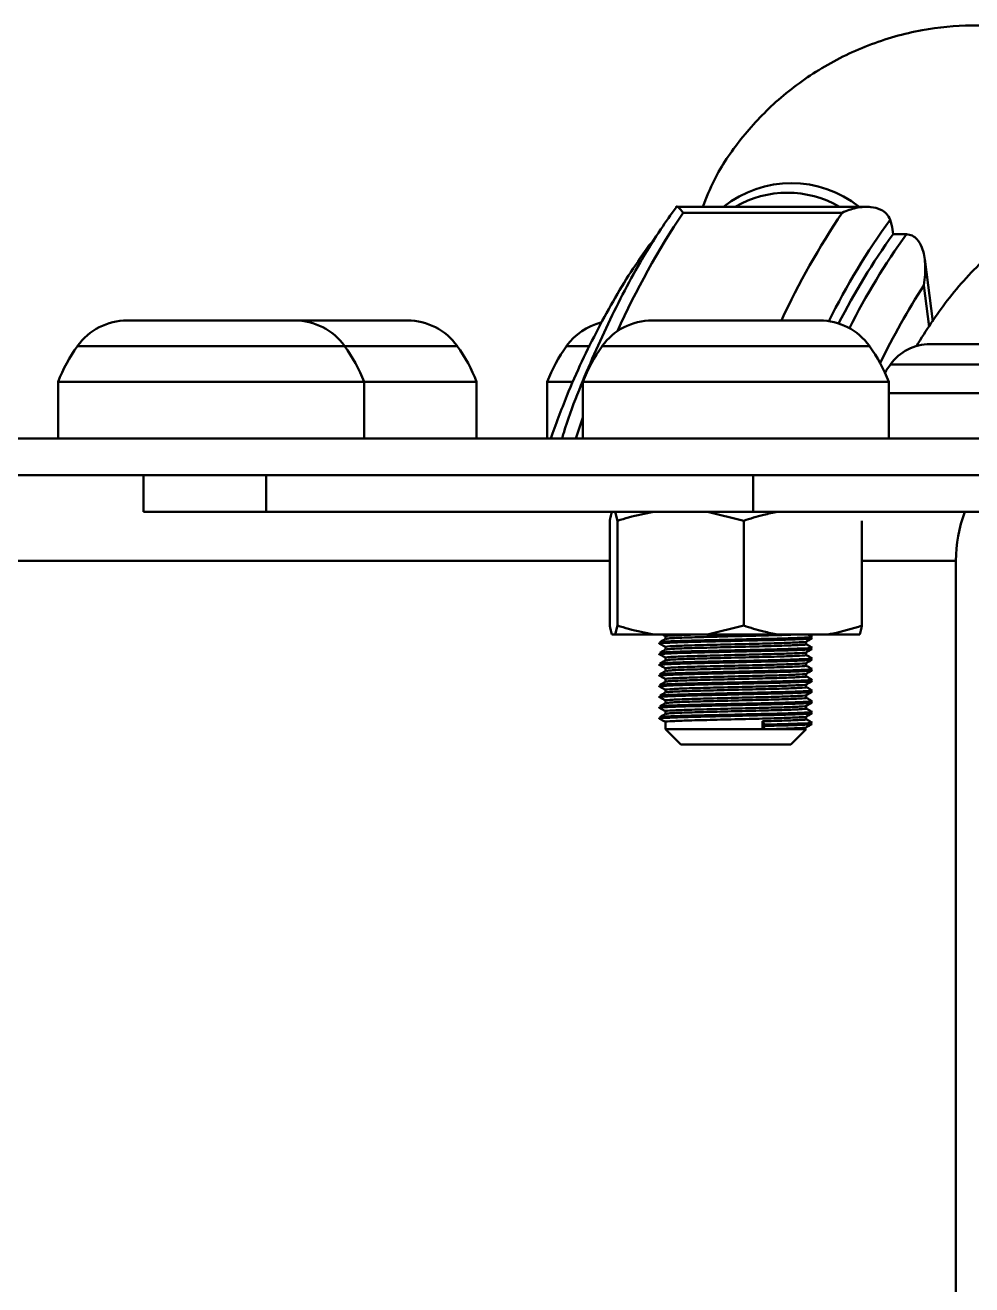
# Model space of a CAD drawing. Header units: millimetres. Extents: x 263 to 2983, y 441 to 2500.
# Drawn here: x 2130.73 to 2161.67, y 2458.45 to 2499.6 of the extents above; entities that cross this region are included whole.
import ezdxf

# ---------------------------------------------------------------- set-up
doc = ezdxf.new("R2010")
doc.units = ezdxf.units.MM
doc.header["$LTSCALE"] = 0.5
doc.layers.add('BOL', color=7, linetype='Continuous', lineweight=50)

msp = doc.modelspace()

# ---------------------------------------------------------------- linework, layer by layer
at = {"layer": 'BOL'}
for p, q in [((2158.224, 2493.663), (2152.031, 2493.663)), ((2157.43, 2493.469), (2152.233, 2493.469)), ((2159.075, 2492.919), (2159.095, 2492.766)), ((2159.528, 2492.766), (2159.095, 2492.766)), ((2160.397, 2489.915), (2160.128, 2491.949)), ((2160.278, 2489.739), (2160.098, 2491.098)), ((2134.067, 2489.95), (2134.78, 2489.95)), ((2134.78, 2489.95), (2138.65, 2489.95)), ((2138.65, 2489.95), (2139.546, 2489.95)), ((2139.546, 2489.95), (2142.537, 2489.95)), ((2142.537, 2489.95), (2143.226, 2489.95)), ((2151.217, 2489.95), (2151.423, 2489.95)), ((2151.423, 2489.95), (2154.999, 2489.95)), ((2154.999, 2489.95), (2156.697, 2489.95)), ((2132.443, 2489.116), (2133.578, 2489.116)), ((2133.578, 2489.116), (2141.171, 2489.116)), ((2141.171, 2489.116), (2144.85, 2489.116)), ((2148.427, 2489.116), (2149.193, 2489.116)), ((2149.593, 2489.116), (2155.617, 2489.116)), ((2155.617, 2489.116), (2158.321, 2489.116)), ((2160.307, 2489.179), (2160.794, 2489.179)), ((2160.794, 2489.179), (2163.876, 2489.179)), ((2159.008, 2488.512), (2163.132, 2488.512)), ((2131.807, 2487.95), (2131.807, 2486.096)), ((2131.807, 2487.95), (2133.108, 2487.95)), ((2133.108, 2487.95), (2141.807, 2487.95)), ((2141.807, 2486.096), (2141.807, 2487.95)), ((2141.807, 2487.95), (2145.486, 2487.95)), ((2145.486, 2486.096), (2145.486, 2487.95)), ((2147.791, 2487.95), (2147.791, 2486.096)), ((2147.791, 2487.95), (2148.642, 2487.95)), ((2148.957, 2487.95), (2148.957, 2486.096)), ((2148.957, 2487.95), (2155.859, 2487.95)), ((2155.859, 2487.95), (2158.957, 2487.95)), ((2158.957, 2486.096), (2158.957, 2487.95)), ((2158.957, 2487.579), (2162.623, 2487.579)), ((2148.957, 2486.782), (2148.723, 2486.096)), ((1512.739, 2486.096), (2400.823, 2486.096)), ((1512.739, 2484.896), (2400.823, 2484.896)), ((2134.599, 2484.896), (2134.599, 2483.696)), ((2138.611, 2483.696), (2138.611, 2484.896)), ((2154.523, 2483.696), (2154.523, 2484.896)), ((2138.611, 2483.696), (2134.599, 2483.696)), ((2154.523, 2483.696), (2138.611, 2483.696)), ((2150.017, 2483.696), (2150.091, 2483.407)), ((2153.027, 2483.696), (2154.212, 2483.407)), ((2171.844, 2483.696), (2154.523, 2483.696)), ((2149.836, 2483.407), (2149.836, 2479.985)), ((2150.091, 2483.407), (2150.091, 2479.985)), ((2154.212, 2483.407), (2154.212, 2479.985)), ((2158.078, 2483.407), (2158.078, 2479.985)), ((2149.836, 2482.096), (2116.146, 2482.096)), ((2161.146, 2482.096), (2158.078, 2482.096)), ((2161.146, 2456.096), (2161.146, 2482.096)), ((2150.017, 2479.696), (2150.091, 2479.985)), ((2153.027, 2479.696), (2154.212, 2479.985)), ((2149.909, 2479.696), (2150.017, 2479.696)), ((2151.275, 2479.696), (2150.017, 2479.696)), ((2151.275, 2479.696), (2153.027, 2479.696)), ((2151.657, 2479.636), (2151.657, 2479.55)), ((2155.323, 2479.696), (2153.027, 2479.696)), ((2155.323, 2479.696), (2156.967, 2479.696)), ((2156.257, 2479.374), (2156.257, 2479.46)), ((2158.005, 2479.696), (2156.967, 2479.696)), ((2151.657, 2479.286), (2151.657, 2479.2)), ((2156.257, 2479.024), (2156.257, 2479.11)), ((2151.657, 2478.936), (2151.657, 2478.85)), ((2156.257, 2478.674), (2156.257, 2478.76)), ((2151.657, 2478.586), (2151.657, 2478.5)), ((2151.657, 2478.236), (2151.657, 2478.15)), ((2156.257, 2478.324), (2156.257, 2478.41)), ((2151.657, 2477.886), (2151.657, 2477.8)), ((2156.257, 2477.974), (2156.257, 2478.06)), ((2151.657, 2477.536), (2151.657, 2477.45)), ((2156.257, 2477.624), (2156.257, 2477.71)), ((2151.657, 2477.186), (2151.657, 2477.1)), ((2156.257, 2477.274), (2156.257, 2477.36)), ((2156.257, 2476.924), (2156.257, 2477.01)), ((2151.657, 2476.836), (2151.657, 2476.596)), ((2151.657, 2476.596), (2152.157, 2476.096)), ((2151.657, 2476.596), (2154.832, 2476.596)), ((2154.832, 2476.858), (2154.832, 2476.596)), ((2154.832, 2476.596), (2156.257, 2476.596)), ((2154.904, 2476.705), (2154.904, 2476.749)), ((2155.757, 2476.096), (2156.257, 2476.596)), ((2152.157, 2476.096), (2154.642, 2476.096)), ((2154.642, 2476.096), (2155.757, 2476.096))]:
    msp.add_line(p, q, dxfattribs=at)
for centre, radius, start, end in [((2155.772, 2490.868), 3.568, 51.583, 128.417), ((2155.642, 2490.73), 3.393, 59.8526, 120.1474), ((2174.187, 2478.755), 26.429, 146.1673, 155.7772), ((2178.693, 2479.151), 25.635, 146.0443, 155.0868), ((2177.9, 2479.545), 23.341, 144.071, 153.5886), ((2157.481, 2492.717), 1.606, 7.2428, 19.0441), ((2177.595, 2479.454), 22.791, 144.2631, 152.8566), ((2178.131, 2479.387), 22.914, 144.2776, 153.258), ((2180.138, 2478.184), 23.84, 147.2019, 154.2065), ((2134.067, 2487.95), 2, 90, 144.3075), ((2139.546, 2487.95), 2, 35.6925, 90), ((2143.226, 2487.95), 2, 35.6925, 90), ((2150.052, 2487.95), 2, 104.5966, 144.3075), ((2151.217, 2487.95), 2, 90, 144.3075), ((2156.697, 2487.95), 2, 35.6925, 90), ((2136.807, 2485.981), 5.373, 144.3075, 158.5137), ((2136.807, 2485.981), 5.373, 21.4863, 35.6925), ((2140.486, 2485.981), 5.373, 21.4863, 35.6925), ((2152.791, 2485.981), 5.373, 144.3075, 158.5137), ((2153.957, 2485.981), 5.373, 144.3075, 158.5137), ((2153.957, 2485.981), 5.373, 21.4863, 35.6925), ((2160.307, 2487.579), 1.6, 90, 144.3075), ((2162.499, 2486.004), 4.299, 144.3075, 148.5782), ((2165.656, 2482.107), 4.509, 159.3681, 180.1406)]:
    msp.add_arc(centre, radius, start, end, dxfattribs=at)
for points, knots in [([(2167.011, 2497.669), (2166.993, 2497.689), (2166.676, 2498.045), (2165.899, 2498.54), (2164.657, 2499.15), (2163.211, 2499.517), (2161.648, 2499.637), (2159.971, 2499.472), (2158.272, 2498.989), (2156.655, 2498.185), (2155.249, 2497.14), (2154.109, 2495.915), (2153.306, 2494.746), (2152.995, 2493.961), (2152.877, 2493.663)], [0, 0, 0, 0, 0.004597, 0.079364, 0.162492, 0.251099, 0.343526, 0.438592, 0.545697, 0.650566, 0.752216, 0.849929, 0.943137, 1, 1, 1, 1]), ([(2164.665, 2493.859), (2164.302, 2493.65), (2163.416, 2493.14), (2162.125, 2492.04), (2160.847, 2490.675), (2160.177, 2489.622), (2159.855, 2489.116)], [0, 0, 0, 0, 0.188865, 0.461821, 0.74143, 1, 1, 1, 1]), ([(2152.002, 2493.644), (2151.836, 2493.41), (2151.245, 2492.578), (2150.306, 2490.97), (2149.253, 2488.729), (2148.577, 2487.087), (2148.295, 2486.156), (2148.277, 2486.096)], [0, 0, 0, 0, 0.113016, 0.402161, 0.691203, 0.979899, 1, 1, 1, 1]), ([(2152.233, 2493.469), (2152.233, 2493.47), (2152.181, 2493.54), (2152.089, 2493.638), (2152.01, 2493.695), (2152.003, 2493.648), (2152.002, 2493.644)], [0, 0, 0, 0, 0.006042, 0.464124, 0.948714, 1, 1, 1, 1]), ([(2159, 2493.241), (2158.965, 2493.31), (2158.895, 2493.447), (2158.671, 2493.596), (2158.332, 2493.683), (2157.893, 2493.647), (2157.578, 2493.54), (2157.432, 2493.47), (2157.43, 2493.469)], [0, 0, 0, 0, 0.1395317, 0.2783755, 0.4740308, 0.7426795, 0.9966585, 1, 1, 1, 1]), ([(2159.528, 2492.766), (2159.596, 2492.756), (2159.73, 2492.738), (2159.91, 2492.586), (2160.08, 2492.283), (2160.17, 2491.766), (2160.134, 2491.335), (2160.098, 2491.1), (2160.098, 2491.098)], [0, 0, 0, 0, 0.10761, 0.214403, 0.382762, 0.663946, 0.997031, 1, 1, 1, 1]), ([(2151.029, 2492.267), (2150.885, 2492.062), (2150.329, 2491.271), (2149.442, 2489.707), (2148.54, 2487.837), (2148.077, 2486.553), (2147.905, 2486.075)], [0, 0, 0, 0, 0.118645, 0.458908, 0.799011, 1, 1, 1, 1]), ([(2151.031, 2492.266), (2151.044, 2492.29), (2151.105, 2492.407), (2151.207, 2492.493), (2151.288, 2492.562)], [0, 0, 0, 0, 0.207059, 1, 1, 1, 1]), ([(2149.836, 2483.407), (2149.844, 2483.445), (2149.867, 2483.568), (2149.892, 2483.643), (2149.909, 2483.696)], [0, 0, 0, 0, 0.3096879, 1, 1, 1, 1]), ([(2150.091, 2483.407), (2150.211, 2483.445), (2150.6, 2483.568), (2150.999, 2483.643), (2151.275, 2483.696)], [0, 0, 0, 0, 0.309683, 1, 1, 1, 1]), ([(2154.212, 2483.407), (2154.429, 2483.478), (2154.795, 2483.597), (2155.17, 2483.667), (2155.323, 2483.696)], [0, 0, 0, 0, 0.592762, 1, 1, 1, 1]), ([(2149.836, 2479.985), (2149.844, 2479.947), (2149.867, 2479.824), (2149.892, 2479.748), (2149.909, 2479.696)], [0, 0, 0, 0, 0.309684, 1, 1, 1, 1]), ([(2150.091, 2479.985), (2150.211, 2479.947), (2150.6, 2479.824), (2150.999, 2479.748), (2151.275, 2479.696)], [0, 0, 0, 0, 0.309679, 1, 1, 1, 1]), ([(2154.212, 2479.985), (2154.429, 2479.914), (2154.795, 2479.795), (2155.17, 2479.725), (2155.323, 2479.696)], [0, 0, 0, 0, 0.59276, 1, 1, 1, 1]), ([(2156.967, 2479.696), (2157.022, 2479.705), (2157.397, 2479.77), (2157.765, 2479.886), (2158.078, 2479.985)], [0, 0, 0, 0, 0.145944, 1, 1, 1, 1]), ([(2158.078, 2479.985), (2158.071, 2479.947), (2158.047, 2479.824), (2158.022, 2479.748), (2158.005, 2479.696)], [0, 0, 0, 0, 0.3097, 1, 1, 1, 1]), ([(2151.473, 2479.393), (2151.472, 2479.394), (2151.4, 2479.4), (2151.591, 2479.416), (2152.081, 2479.439), (2152.914, 2479.459), (2153.916, 2479.483), (2154.896, 2479.505), (2155.715, 2479.525), (2156.228, 2479.547), (2156.481, 2479.56), (2156.433, 2479.567), (2156.43, 2479.568)], [0, 0, 0, 0, 0.002414, 0.126975, 0.252347, 0.379018, 0.51086, 0.639724, 0.756314, 0.876332, 0.991984, 1, 1, 1, 1]), ([(2151.469, 2479.438), (2151.495, 2479.445), (2151.547, 2479.459), (2152.092, 2479.483), (2152.911, 2479.503), (2153.917, 2479.527), (2154.897, 2479.548), (2155.714, 2479.569), (2156.233, 2479.591), (2156.485, 2479.605), (2156.423, 2479.613), (2156.412, 2479.615)], [0, 0, 0, 0, 0.122755, 0.246309, 0.371144, 0.501075, 0.628071, 0.742971, 0.861249, 0.975224, 1, 1, 1, 1]), ([(2151.658, 2479.55), (2151.627, 2479.532), (2151.564, 2479.496), (2151.5, 2479.459), (2151.469, 2479.441)], [0, 0, 0, 0, 0.501531, 1, 1, 1, 1]), ([(2151.552, 2479.696), (2151.556, 2479.693), (2151.592, 2479.673), (2151.628, 2479.652), (2151.659, 2479.634)], [0, 0, 0, 0, 0.119937, 1, 1, 1, 1]), ([(2151.662, 2479.634), (2151.661, 2479.634), (2151.593, 2479.641), (2151.776, 2479.656), (2152.182, 2479.678), (2152.654, 2479.69), (2152.867, 2479.696)], [0, 0, 0, 0, 0.006556, 0.357674, 0.711064, 1, 1, 1, 1]), ([(2151.662, 2479.284), (2151.661, 2479.284), (2151.593, 2479.291), (2151.772, 2479.307), (2152.223, 2479.329), (2152.994, 2479.35), (2153.919, 2479.374), (2154.825, 2479.395), (2155.582, 2479.416), (2156.054, 2479.438), (2156.288, 2479.451), (2156.247, 2479.458), (2156.245, 2479.458)], [0, 0, 0, 0, 0.002255, 0.12718, 0.252913, 0.379962, 0.512186, 0.641415, 0.758366, 0.878725, 0.994725, 1, 1, 1, 1]), ([(2151.68, 2479.55), (2151.702, 2479.556), (2151.75, 2479.57), (2152.236, 2479.592), (2152.99, 2479.612), (2153.921, 2479.637), (2154.821, 2479.658), (2155.545, 2479.677), (2155.817, 2479.69), (2155.94, 2479.696)], [0, 0, 0, 0, 0.127154, 0.277811, 0.430047, 0.588482, 0.743329, 0.883465, 1, 1, 1, 1]), ([(2156.253, 2479.458), (2156.285, 2479.476), (2156.348, 2479.513), (2156.411, 2479.549), (2156.443, 2479.568)], [0, 0, 0, 0, 0.4982, 1, 1, 1, 1]), ([(2156.446, 2479.616), (2156.414, 2479.634), (2156.368, 2479.661), (2156.322, 2479.687), (2156.307, 2479.696)], [0, 0, 0, 0, 0.681672, 1, 1, 1, 1]), ([(2151.473, 2479.043), (2151.472, 2479.044), (2151.4, 2479.05), (2151.591, 2479.066), (2152.081, 2479.089), (2152.914, 2479.109), (2153.916, 2479.133), (2154.896, 2479.155), (2155.715, 2479.175), (2156.228, 2479.197), (2156.481, 2479.21), (2156.433, 2479.217), (2156.43, 2479.218)], [0, 0, 0, 0, 0.002414, 0.126973, 0.252343, 0.379012, 0.510852, 0.639715, 0.756303, 0.876318, 0.991969, 1, 1, 1, 1]), ([(2151.469, 2479.088), (2151.495, 2479.095), (2151.547, 2479.109), (2152.092, 2479.133), (2152.911, 2479.153), (2153.917, 2479.177), (2154.897, 2479.198), (2155.714, 2479.219), (2156.233, 2479.241), (2156.485, 2479.255), (2156.423, 2479.263), (2156.412, 2479.265)], [0, 0, 0, 0, 0.122755, 0.246309, 0.371144, 0.501075, 0.628071, 0.742971, 0.861249, 0.975224, 1, 1, 1, 1]), ([(2151.658, 2479.2), (2151.627, 2479.182), (2151.564, 2479.146), (2151.5, 2479.109), (2151.469, 2479.091)], [0, 0, 0, 0, 0.501501, 1, 1, 1, 1]), ([(2151.47, 2479.393), (2151.502, 2479.375), (2151.565, 2479.339), (2151.628, 2479.302), (2151.659, 2479.284)], [0, 0, 0, 0, 0.50137, 1, 1, 1, 1]), ([(2151.47, 2479.043), (2151.502, 2479.025), (2151.565, 2478.989), (2151.628, 2478.952), (2151.659, 2478.934)], [0, 0, 0, 0, 0.5013275, 1, 1, 1, 1]), ([(2151.662, 2478.934), (2151.661, 2478.934), (2151.593, 2478.941), (2151.772, 2478.957), (2152.223, 2478.98), (2152.994, 2479), (2153.919, 2479.024), (2154.825, 2479.045), (2155.582, 2479.066), (2156.054, 2479.088), (2156.289, 2479.101), (2156.247, 2479.108), (2156.245, 2479.108)], [0, 0, 0, 0, 0.002178, 0.127103, 0.252836, 0.379885, 0.512109, 0.641338, 0.75829, 0.878649, 0.994648, 1, 1, 1, 1]), ([(2151.68, 2479.2), (2151.702, 2479.206), (2151.75, 2479.22), (2152.236, 2479.242), (2152.99, 2479.262), (2153.92, 2479.287), (2154.825, 2479.308), (2155.58, 2479.328), (2156.062, 2479.351), (2156.295, 2479.365), (2156.231, 2479.373), (2156.217, 2479.375)], [0, 0, 0, 0, 0.105279, 0.230109, 0.356245, 0.487519, 0.61582, 0.731932, 0.851426, 0.966593, 1, 1, 1, 1]), ([(2151.68, 2478.85), (2151.702, 2478.856), (2151.75, 2478.87), (2152.236, 2478.892), (2152.99, 2478.912), (2153.92, 2478.937), (2154.825, 2478.958), (2155.58, 2478.978), (2156.062, 2479.001), (2156.294, 2479.015), (2156.231, 2479.023), (2156.217, 2479.025)], [0, 0, 0, 0, 0.105205, 0.230035, 0.356172, 0.487445, 0.615747, 0.731858, 0.851353, 0.966519, 1, 1, 1, 1]), ([(2156.253, 2479.108), (2156.285, 2479.126), (2156.348, 2479.163), (2156.411, 2479.199), (2156.443, 2479.218)], [0, 0, 0, 0, 0.498167, 1, 1, 1, 1]), ([(2156.446, 2479.266), (2156.414, 2479.284), (2156.351, 2479.321), (2156.288, 2479.357), (2156.256, 2479.375)], [0, 0, 0, 0, 0.498715, 1, 1, 1, 1]), ([(2156.446, 2478.916), (2156.414, 2478.934), (2156.351, 2478.971), (2156.288, 2479.007), (2156.256, 2479.025)], [0, 0, 0, 0, 0.498742, 1, 1, 1, 1]), ([(2151.473, 2478.693), (2151.472, 2478.694), (2151.4, 2478.7), (2151.591, 2478.716), (2152.081, 2478.739), (2152.914, 2478.759), (2153.916, 2478.783), (2154.896, 2478.805), (2155.715, 2478.825), (2156.228, 2478.847), (2156.481, 2478.86), (2156.433, 2478.867), (2156.43, 2478.868)], [0, 0, 0, 0, 0.002407, 0.126964, 0.252333, 0.379001, 0.51084, 0.639701, 0.756288, 0.876302, 0.991951, 1, 1, 1, 1]), ([(2151.469, 2478.738), (2151.495, 2478.745), (2151.547, 2478.759), (2152.092, 2478.783), (2152.911, 2478.803), (2153.917, 2478.827), (2154.897, 2478.848), (2155.714, 2478.869), (2156.233, 2478.891), (2156.485, 2478.905), (2156.423, 2478.913), (2156.412, 2478.915)], [0, 0, 0, 0, 0.122755, 0.246309, 0.371144, 0.501075, 0.628071, 0.742971, 0.861249, 0.975224, 1, 1, 1, 1]), ([(2151.658, 2478.85), (2151.627, 2478.832), (2151.564, 2478.796), (2151.5, 2478.759), (2151.469, 2478.741)], [0, 0, 0, 0, 0.501402, 1, 1, 1, 1]), ([(2151.47, 2478.693), (2151.501, 2478.675), (2151.565, 2478.639), (2151.628, 2478.602), (2151.659, 2478.584)], [0, 0, 0, 0, 0.500816, 1, 1, 1, 1]), ([(2151.662, 2478.584), (2151.661, 2478.584), (2151.593, 2478.591), (2151.772, 2478.607), (2152.223, 2478.629), (2152.994, 2478.65), (2153.919, 2478.674), (2154.825, 2478.695), (2155.582, 2478.716), (2156.054, 2478.738), (2156.289, 2478.751), (2156.247, 2478.758), (2156.245, 2478.758)], [0, 0, 0, 0, 0.002101, 0.127026, 0.252759, 0.379808, 0.512032, 0.641261, 0.758213, 0.878572, 0.994571, 1, 1, 1, 1]), ([(2151.68, 2478.5), (2151.702, 2478.506), (2151.75, 2478.52), (2152.236, 2478.542), (2152.99, 2478.562), (2153.92, 2478.587), (2154.825, 2478.608), (2155.58, 2478.628), (2156.062, 2478.651), (2156.295, 2478.665), (2156.231, 2478.673), (2156.217, 2478.675)], [0, 0, 0, 0, 0.105121, 0.229952, 0.35609, 0.487365, 0.615667, 0.731779, 0.851275, 0.966442, 1, 1, 1, 1]), ([(2156.253, 2478.758), (2156.285, 2478.776), (2156.348, 2478.813), (2156.411, 2478.849), (2156.443, 2478.868)], [0, 0, 0, 0, 0.498706, 1, 1, 1, 1]), ([(2156.446, 2478.566), (2156.414, 2478.584), (2156.351, 2478.621), (2156.288, 2478.657), (2156.256, 2478.675)], [0, 0, 0, 0, 0.49884, 1, 1, 1, 1]), ([(2151.473, 2478.343), (2151.472, 2478.344), (2151.4, 2478.35), (2151.591, 2478.366), (2152.081, 2478.389), (2152.914, 2478.409), (2153.916, 2478.433), (2154.896, 2478.455), (2155.715, 2478.475), (2156.228, 2478.497), (2156.481, 2478.51), (2156.433, 2478.517), (2156.43, 2478.518)], [0, 0, 0, 0, 0.002407, 0.126962, 0.252329, 0.378995, 0.510832, 0.639691, 0.756276, 0.876289, 0.991936, 1, 1, 1, 1]), ([(2151.469, 2478.388), (2151.495, 2478.395), (2151.547, 2478.409), (2152.092, 2478.433), (2152.911, 2478.453), (2153.917, 2478.477), (2154.897, 2478.498), (2155.714, 2478.519), (2156.233, 2478.541), (2156.485, 2478.555), (2156.423, 2478.563), (2156.412, 2478.565)], [0, 0, 0, 0, 0.122755, 0.246309, 0.371144, 0.501075, 0.628071, 0.742971, 0.861249, 0.975224, 1, 1, 1, 1]), ([(2151.658, 2478.5), (2151.627, 2478.482), (2151.564, 2478.446), (2151.5, 2478.409), (2151.469, 2478.391)], [0, 0, 0, 0, 0.500832, 1, 1, 1, 1]), ([(2151.469, 2478.038), (2151.495, 2478.045), (2151.547, 2478.059), (2152.092, 2478.083), (2152.911, 2478.103), (2153.917, 2478.127), (2154.897, 2478.148), (2155.714, 2478.169), (2156.233, 2478.191), (2156.485, 2478.205), (2156.423, 2478.213), (2156.412, 2478.215)], [0, 0, 0, 0, 0.122755, 0.246309, 0.371144, 0.501075, 0.628071, 0.742971, 0.861249, 0.975224, 1, 1, 1, 1]), ([(2151.47, 2478.343), (2151.501, 2478.325), (2151.565, 2478.289), (2151.628, 2478.252), (2151.659, 2478.234)], [0, 0, 0, 0, 0.500841, 1, 1, 1, 1]), ([(2151.662, 2478.234), (2151.661, 2478.234), (2151.593, 2478.241), (2151.772, 2478.256), (2152.223, 2478.28), (2152.994, 2478.3), (2153.919, 2478.324), (2154.825, 2478.345), (2155.582, 2478.366), (2156.054, 2478.388), (2156.288, 2478.401), (2156.247, 2478.408), (2156.245, 2478.408)], [0, 0, 0, 0, 0.0020242, 0.1269492, 0.2526825, 0.3797322, 0.511956, 0.6411858, 0.7581374, 0.8784968, 0.9944967, 1, 1, 1, 1]), ([(2151.68, 2478.15), (2151.702, 2478.156), (2151.751, 2478.17), (2152.236, 2478.192), (2152.99, 2478.212), (2153.92, 2478.237), (2154.825, 2478.258), (2155.58, 2478.278), (2156.062, 2478.301), (2156.295, 2478.315), (2156.231, 2478.323), (2156.217, 2478.325)], [0, 0, 0, 0, 0.105044, 0.229874, 0.356011, 0.487284, 0.615586, 0.731697, 0.851192, 0.966358, 1, 1, 1, 1]), ([(2156.253, 2478.408), (2156.285, 2478.426), (2156.348, 2478.463), (2156.411, 2478.499), (2156.443, 2478.518)], [0, 0, 0, 0, 0.498742, 1, 1, 1, 1]), ([(2156.446, 2478.216), (2156.414, 2478.234), (2156.351, 2478.271), (2156.288, 2478.307), (2156.256, 2478.325)], [0, 0, 0, 0, 0.498938, 1, 1, 1, 1]), ([(2151.473, 2477.993), (2151.472, 2477.994), (2151.399, 2478), (2151.591, 2478.016), (2152.081, 2478.039), (2152.914, 2478.059), (2153.916, 2478.083), (2154.896, 2478.105), (2155.715, 2478.125), (2156.228, 2478.147), (2156.481, 2478.16), (2156.433, 2478.167), (2156.43, 2478.168)], [0, 0, 0, 0, 0.002399, 0.126954, 0.25232, 0.378985, 0.51082, 0.639679, 0.756263, 0.876275, 0.991921, 1, 1, 1, 1]), ([(2151.473, 2477.643), (2151.472, 2477.644), (2151.399, 2477.65), (2151.591, 2477.666), (2152.081, 2477.689), (2152.914, 2477.709), (2153.916, 2477.733), (2154.896, 2477.755), (2155.715, 2477.775), (2156.228, 2477.797), (2156.481, 2477.81), (2156.433, 2477.817), (2156.43, 2477.818)], [0, 0, 0, 0, 0.002399, 0.126952, 0.252316, 0.378979, 0.510813, 0.639669, 0.756251, 0.876261, 0.991906, 1, 1, 1, 1]), ([(2151.658, 2478.15), (2151.627, 2478.132), (2151.564, 2478.096), (2151.5, 2478.059), (2151.469, 2478.041)], [0, 0, 0, 0, 0.500734, 1, 1, 1, 1]), ([(2151.469, 2477.688), (2151.495, 2477.695), (2151.547, 2477.709), (2152.092, 2477.733), (2152.911, 2477.753), (2153.917, 2477.777), (2154.897, 2477.798), (2155.714, 2477.819), (2156.233, 2477.841), (2156.485, 2477.855), (2156.423, 2477.863), (2156.412, 2477.865)], [0, 0, 0, 0, 0.122755, 0.246309, 0.371144, 0.501075, 0.628071, 0.742971, 0.861249, 0.975224, 1, 1, 1, 1]), ([(2151.658, 2477.8), (2151.627, 2477.782), (2151.564, 2477.746), (2151.5, 2477.709), (2151.469, 2477.691)], [0, 0, 0, 0, 0.5006339, 1, 1, 1, 1]), ([(2151.47, 2477.993), (2151.501, 2477.975), (2151.565, 2477.939), (2151.628, 2477.902), (2151.659, 2477.884)], [0, 0, 0, 0, 0.500799, 1, 1, 1, 1]), ([(2151.662, 2477.884), (2151.661, 2477.884), (2151.592, 2477.891), (2151.772, 2477.906), (2152.223, 2477.93), (2152.994, 2477.95), (2153.919, 2477.974), (2154.825, 2477.995), (2155.582, 2478.016), (2156.054, 2478.038), (2156.289, 2478.051), (2156.246, 2478.058), (2156.244, 2478.058)], [0, 0, 0, 0, 0.001947, 0.126872, 0.252605, 0.379655, 0.511879, 0.641109, 0.758061, 0.87842, 0.99442, 1, 1, 1, 1]), ([(2151.681, 2477.8), (2151.703, 2477.806), (2151.751, 2477.82), (2152.236, 2477.842), (2152.99, 2477.862), (2153.92, 2477.887), (2154.825, 2477.908), (2155.58, 2477.928), (2156.062, 2477.951), (2156.295, 2477.965), (2156.231, 2477.973), (2156.217, 2477.975)], [0, 0, 0, 0, 0.104968, 0.229798, 0.355935, 0.487209, 0.615511, 0.731622, 0.851117, 0.966284, 1, 1, 1, 1]), ([(2156.253, 2478.058), (2156.285, 2478.076), (2156.348, 2478.113), (2156.411, 2478.149), (2156.443, 2478.168)], [0, 0, 0, 0, 0.4992498, 1, 1, 1, 1]), ([(2156.253, 2477.708), (2156.285, 2477.726), (2156.348, 2477.763), (2156.411, 2477.799), (2156.443, 2477.818)], [0, 0, 0, 0, 0.499218, 1, 1, 1, 1]), ([(2156.446, 2477.866), (2156.414, 2477.884), (2156.351, 2477.921), (2156.288, 2477.957), (2156.256, 2477.975)], [0, 0, 0, 0, 0.4995067, 1, 1, 1, 1]), ([(2151.473, 2477.293), (2151.472, 2477.294), (2151.399, 2477.3), (2151.592, 2477.316), (2152.081, 2477.339), (2152.914, 2477.359), (2153.916, 2477.383), (2154.896, 2477.405), (2155.715, 2477.425), (2156.228, 2477.447), (2156.481, 2477.46), (2156.433, 2477.467), (2156.43, 2477.468)], [0, 0, 0, 0, 0.002392, 0.126944, 0.252308, 0.378972, 0.510805, 0.639661, 0.756244, 0.876254, 0.991898, 1, 1, 1, 1]), ([(2151.469, 2477.338), (2151.495, 2477.345), (2151.547, 2477.359), (2152.092, 2477.383), (2152.911, 2477.403), (2153.917, 2477.427), (2154.897, 2477.448), (2155.714, 2477.469), (2156.233, 2477.491), (2156.485, 2477.505), (2156.423, 2477.513), (2156.412, 2477.515)], [0, 0, 0, 0, 0.122755, 0.246309, 0.371144, 0.501075, 0.628071, 0.742971, 0.861249, 0.975224, 1, 1, 1, 1]), ([(2151.658, 2477.45), (2151.627, 2477.432), (2151.564, 2477.396), (2151.5, 2477.359), (2151.469, 2477.341)], [0, 0, 0, 0, 0.500602, 1, 1, 1, 1]), ([(2151.47, 2477.643), (2151.501, 2477.625), (2151.565, 2477.589), (2151.628, 2477.552), (2151.659, 2477.534)], [0, 0, 0, 0, 0.500284, 1, 1, 1, 1]), ([(2151.661, 2477.534), (2151.66, 2477.534), (2151.592, 2477.541), (2151.773, 2477.557), (2152.223, 2477.58), (2152.994, 2477.6), (2153.919, 2477.624), (2154.825, 2477.645), (2155.582, 2477.666), (2156.054, 2477.688), (2156.288, 2477.701), (2156.246, 2477.708), (2156.244, 2477.708)], [0, 0, 0, 0, 0.00187, 0.126795, 0.252529, 0.379579, 0.511803, 0.641033, 0.757985, 0.878345, 0.994345, 1, 1, 1, 1]), ([(2151.681, 2477.45), (2151.703, 2477.456), (2151.751, 2477.47), (2152.236, 2477.492), (2152.99, 2477.512), (2153.92, 2477.537), (2154.825, 2477.558), (2155.58, 2477.578), (2156.062, 2477.601), (2156.295, 2477.615), (2156.231, 2477.623), (2156.217, 2477.625)], [0, 0, 0, 0, 0.104894, 0.229724, 0.35586, 0.487134, 0.615435, 0.731547, 0.851041, 0.966208, 1, 1, 1, 1]), ([(2156.253, 2477.358), (2156.285, 2477.376), (2156.348, 2477.413), (2156.411, 2477.449), (2156.443, 2477.468)], [0, 0, 0, 0, 0.499728, 1, 1, 1, 1]), ([(2156.446, 2477.516), (2156.414, 2477.534), (2156.351, 2477.571), (2156.288, 2477.607), (2156.256, 2477.625)], [0, 0, 0, 0, 0.499605, 1, 1, 1, 1]), ([(2151.473, 2476.943), (2151.472, 2476.944), (2151.399, 2476.95), (2151.592, 2476.966), (2152.081, 2476.989), (2152.914, 2477.009), (2153.916, 2477.033), (2154.896, 2477.055), (2155.715, 2477.075), (2156.228, 2477.097), (2156.481, 2477.11), (2156.433, 2477.117), (2156.43, 2477.118)], [0, 0, 0, 0, 0.002392, 0.126942, 0.252304, 0.378966, 0.510797, 0.639651, 0.756232, 0.87624, 0.991883, 1, 1, 1, 1]), ([(2151.469, 2476.988), (2151.495, 2476.995), (2151.547, 2477.009), (2152.092, 2477.033), (2152.911, 2477.053), (2153.917, 2477.077), (2154.897, 2477.098), (2155.714, 2477.119), (2156.233, 2477.141), (2156.485, 2477.155), (2156.423, 2477.163), (2156.412, 2477.165)], [0, 0, 0, 0, 0.12278, 0.24636, 0.371221, 0.501179, 0.628201, 0.743125, 0.861427, 0.975426, 1, 1, 1, 1]), ([(2151.658, 2477.1), (2151.627, 2477.082), (2151.564, 2477.046), (2151.5, 2477.009), (2151.469, 2476.991)], [0, 0, 0, 0, 0.5000298, 1, 1, 1, 1]), ([(2151.47, 2477.293), (2151.501, 2477.275), (2151.565, 2477.239), (2151.628, 2477.202), (2151.659, 2477.184)], [0, 0, 0, 0, 0.500242, 1, 1, 1, 1]), ([(2151.661, 2477.184), (2151.66, 2477.184), (2151.593, 2477.191), (2151.772, 2477.206), (2152.223, 2477.23), (2152.994, 2477.25), (2153.919, 2477.274), (2154.825, 2477.295), (2155.582, 2477.316), (2156.054, 2477.338), (2156.289, 2477.351), (2156.246, 2477.358), (2156.244, 2477.358)], [0, 0, 0, 0, 0.0018011, 0.1267255, 0.2524581, 0.3795072, 0.5117303, 0.6409593, 0.7579105, 0.8782693, 0.9942686, 1, 1, 1, 1]), ([(2151.661, 2476.834), (2151.66, 2476.834), (2151.592, 2476.842), (2151.773, 2476.856), (2152.223, 2476.88), (2152.994, 2476.899), (2153.919, 2476.924), (2154.825, 2476.945), (2155.582, 2476.966), (2156.054, 2476.988), (2156.289, 2477.001), (2156.246, 2477.008), (2156.244, 2477.008)], [0, 0, 0, 0, 0.0017241, 0.1266485, 0.2523811, 0.3794301, 0.5116534, 0.6408824, 0.7578336, 0.8781924, 0.9941917, 1, 1, 1, 1]), ([(2151.681, 2477.1), (2151.703, 2477.106), (2151.751, 2477.12), (2152.236, 2477.142), (2152.99, 2477.162), (2153.92, 2477.187), (2154.825, 2477.208), (2155.58, 2477.228), (2156.062, 2477.251), (2156.295, 2477.265), (2156.231, 2477.273), (2156.216, 2477.275)], [0, 0, 0, 0, 0.1048174, 0.2296473, 0.355784, 0.487058, 0.6153591, 0.7314706, 0.8509652, 0.9661316, 1, 1, 1, 1]), ([(2156.253, 2477.008), (2156.285, 2477.026), (2156.348, 2477.063), (2156.411, 2477.099), (2156.443, 2477.118)], [0, 0, 0, 0, 0.499765, 1, 1, 1, 1]), ([(2156.446, 2477.166), (2156.414, 2477.184), (2156.351, 2477.221), (2156.288, 2477.257), (2156.256, 2477.275)], [0, 0, 0, 0, 0.499636, 1, 1, 1, 1]), ([(2151.47, 2476.943), (2151.501, 2476.925), (2151.565, 2476.889), (2151.628, 2476.852), (2151.659, 2476.834)], [0, 0, 0, 0, 0.499796, 1, 1, 1, 1]), ([(2154.832, 2476.858), (2155.081, 2476.865), (2155.585, 2476.878), (2156.061, 2476.901), (2156.295, 2476.915), (2156.231, 2476.924), (2156.216, 2476.926)], [0, 0, 0, 0, 0.301805, 0.612404, 0.911753, 1, 1, 1, 1]), ([(2154.904, 2476.749), (2154.891, 2476.769), (2154.867, 2476.806), (2154.843, 2476.842), (2154.832, 2476.858)], [0, 0, 0, 0, 0.560125, 1, 1, 1, 1]), ([(2154.832, 2476.596), (2154.845, 2476.616), (2154.87, 2476.653), (2154.894, 2476.689), (2154.904, 2476.705)], [0, 0, 0, 0, 0.560125, 1, 1, 1, 1]), ([(2154.832, 2476.596), (2155.081, 2476.602), (2155.587, 2476.616), (2156.053, 2476.638), (2156.288, 2476.651), (2156.246, 2476.658), (2156.244, 2476.658)], [0, 0, 0, 0, 0.325595, 0.660677, 0.983622, 1, 1, 1, 1]), ([(2154.904, 2476.749), (2155.173, 2476.756), (2155.719, 2476.769), (2156.232, 2476.791), (2156.485, 2476.805), (2156.423, 2476.813), (2156.412, 2476.815)], [0, 0, 0, 0, 0.309032, 0.627148, 0.933693, 1, 1, 1, 1]), ([(2154.904, 2476.705), (2155.174, 2476.712), (2155.721, 2476.725), (2156.226, 2476.747), (2156.481, 2476.76), (2156.433, 2476.767), (2156.43, 2476.768)], [0, 0, 0, 0, 0.3235089, 0.6565278, 0.9774336, 1, 1, 1, 1]), ([(2156.253, 2476.658), (2156.285, 2476.676), (2156.348, 2476.713), (2156.411, 2476.749), (2156.443, 2476.768)], [0, 0, 0, 0, 0.500275, 1, 1, 1, 1]), ([(2156.446, 2476.816), (2156.414, 2476.834), (2156.351, 2476.871), (2156.288, 2476.907), (2156.256, 2476.925)], [0, 0, 0, 0, 0.499734, 1, 1, 1, 1])]:
    msp.add_open_spline(points, degree=3, knots=knots, dxfattribs=at)

doc.saveas('drawing.dxf')
